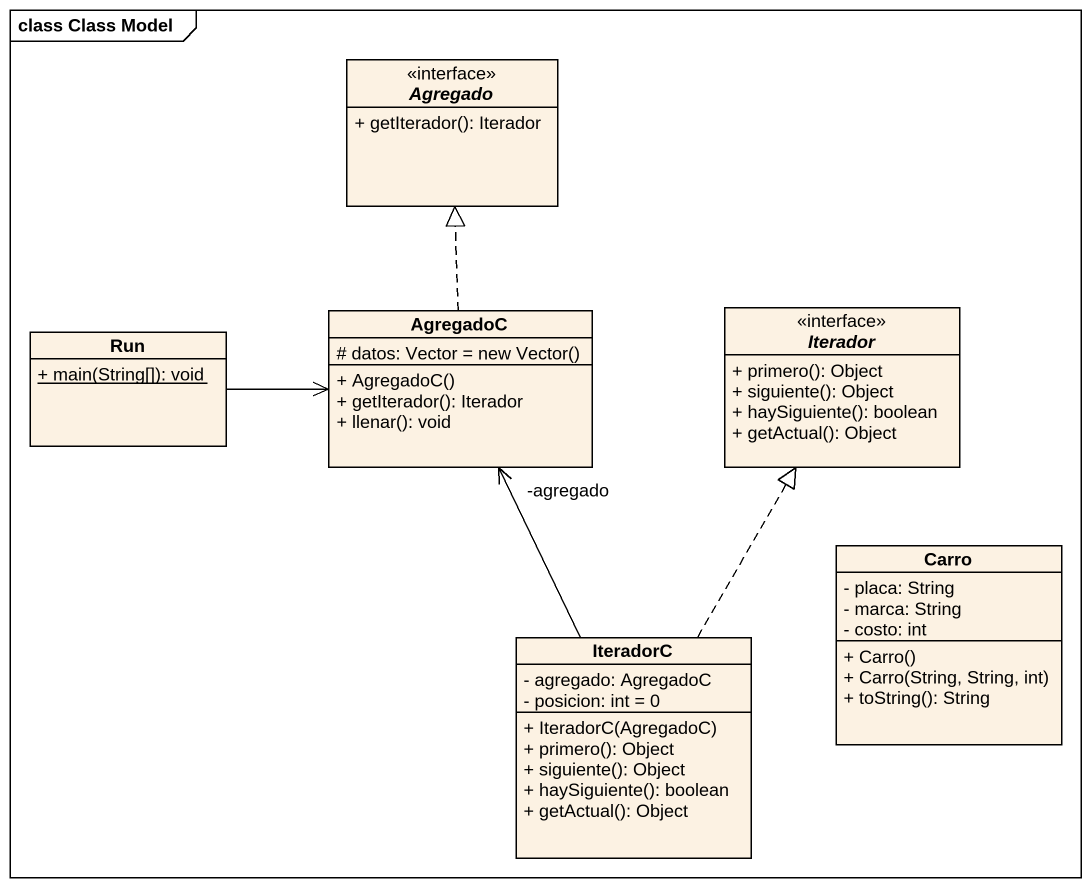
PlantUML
@startuml
mainframe class Class Model
hide circle
hide empty members
skinparam classAttributeIconSize 0
interface Agregado <<interface>> {
  + getIterador(): Iterador
}
class Run {
  {static} + main(String[]): void
}
class AgregadoC {
  {field} # datos: Vector = new Vector()
  + AgregadoC()
  + getIterador(): Iterador
  + llenar(): void
}
interface Iterador <<interface>> {
  + primero(): Object
  + siguiente(): Object
  + haySiguiente(): boolean
  + getActual(): Object
}
class Carro {
  - placa: String
  - marca: String
  - costo: int
  + Carro()
  + Carro(String, String, int)
  + toString(): String
}
class IteradorC {
  - agregado: AgregadoC
  - posicion: int = 0
  + IteradorC(AgregadoC)
  + primero(): Object
  + siguiente(): Object
  + haySiguiente(): boolean
  + getActual(): Object
}
Run -right-> AgregadoC
AgregadoC .up.|> Agregado
IteradorC -up-> "-agregado" AgregadoC
IteradorC .up.|> Iterador
@enduml
